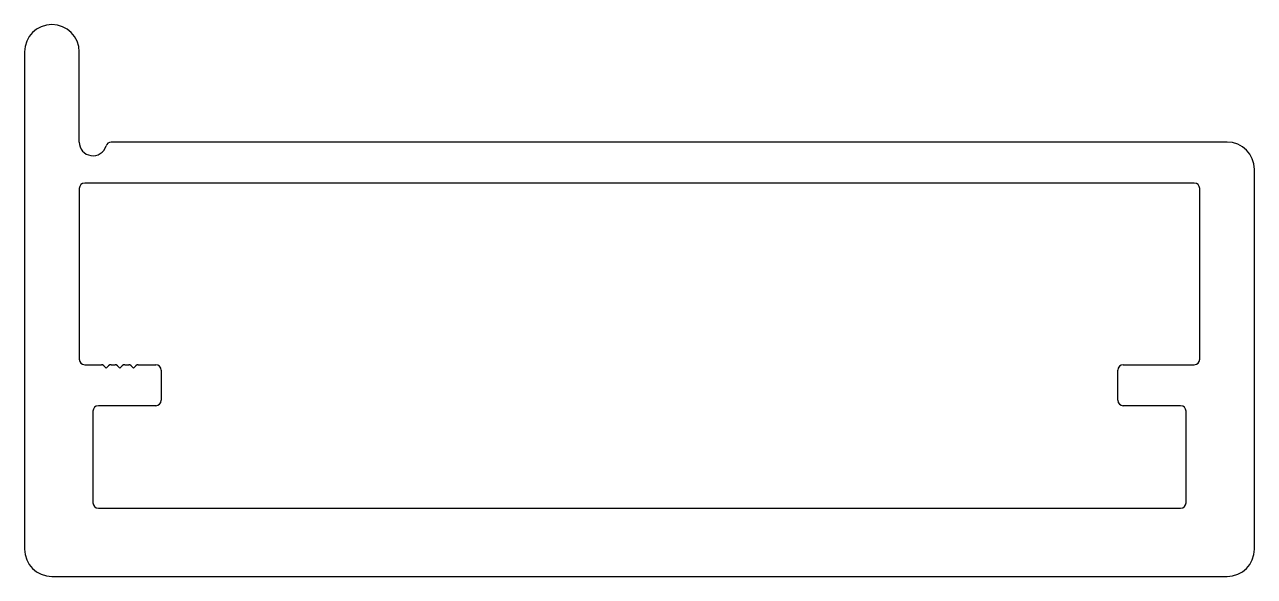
# Model space of a CAD drawing. Extents: x -22.5 to 22.5, y 2.9 to 23.1.
import ezdxf

# ---------------------------------------------------------------- set-up
doc = ezdxf.new("R2010")
doc.units = 0
doc.layers.get('0').update_dxf_attribs({"linetype": 'CONTINUOUS'})
doc.layers.add('1', color=7, linetype='CONTINUOUS')

msp = doc.modelspace()

# ---------------------------------------------------------------- linework, layer by layer
at = {"color": 7}
for p, q in [((-22.531, 22.064), (-22.531, 3.864)), ((-20.531, 18.764), (-20.531, 22.064)), ((21.469, 18.764), (-19.36, 18.764)), ((22.469, 3.864), (22.469, 17.764)), ((-21.531, 2.864), (21.469, 2.864))]:
    msp.add_line(p, q, dxfattribs=at)
for centre, radius, start, end in [((-21.531, 22.064), 1, 360, 180), ((-20.031, 18.764), 0.5, 180, 343.3985), ((-19.36, 18.564), 0.2, 90, 163.3985), ((21.469, 17.764), 1, 0, 90), ((-21.531, 3.864), 1, 180, 270), ((21.469, 3.864), 1, 270, 0)]:
    msp.add_arc(centre, radius, start, end, dxfattribs=at)
at = {"layer": '1', "color": 7, "linetype": 'CONTINUOUS'}
for p, q in [((20.269, 17.264), (-20.331, 17.264)), ((-20.531, 17.064), (-20.531, 10.814)), ((20.469, 10.814), (20.469, 17.064)), ((-20.331, 10.614), (-19.722, 10.614)), ((-19.634, 10.578), (-19.548, 10.492)), ((-19.543, 10.492), (-19.457, 10.578)), ((-19.369, 10.614), (-19.222, 10.614)), ((-19.134, 10.578), (-19.049, 10.492)), ((-19.043, 10.492), (-18.957, 10.578)), ((-18.869, 10.614), (-18.722, 10.614)), ((-18.634, 10.578), (-18.549, 10.492)), ((-18.543, 10.492), (-18.457, 10.578)), ((-18.369, 10.614), (-17.731, 10.614)), ((-17.531, 10.414), (-17.531, 9.314)), ((17.469, 9.314), (17.469, 10.414)), ((17.669, 10.614), (20.269, 10.614)), ((-17.731, 9.114), (-19.831, 9.114)), ((19.769, 9.114), (17.669, 9.114)), ((-20.031, 8.914), (-20.031, 5.564)), ((19.969, 5.564), (19.969, 8.914)), ((-19.831, 5.364), (19.769, 5.364))]:
    msp.add_line(p, q, dxfattribs=at)
for centre, radius, start, end in [((-20.331, 17.064), 0.2, 90, 180), ((20.269, 17.064), 0.2, 0, 90), ((-20.331, 10.814), 0.2, 180, 270), ((20.269, 10.814), 0.2, 270, 360), ((-19.722, 10.489), 0.125, 45, 90), ((-19.546, 10.495), 0.004, 225, 315), ((-19.369, 10.489), 0.125, 90, 135), ((-19.222, 10.489), 0.125, 45, 90), ((-19.046, 10.495), 0.004, 225, 315), ((-18.869, 10.489), 0.125, 90, 135), ((-18.722, 10.489), 0.125, 45, 90), ((-18.546, 10.495), 0.004, 225, 315), ((-18.369, 10.489), 0.125, 90, 135), ((-17.731, 10.414), 0.2, 0, 90), ((17.669, 10.414), 0.2, 90, 180), ((-19.831, 8.914), 0.2, 90, 180), ((-17.731, 9.314), 0.2, 270, 0), ((17.669, 9.314), 0.2, 180, 270), ((19.769, 8.914), 0.2, 360, 90), ((-19.831, 5.564), 0.2, 180, 270), ((19.769, 5.564), 0.2, 270, 360)]:
    msp.add_arc(centre, radius, start, end, dxfattribs=at)

doc.saveas('drawing.dxf')
